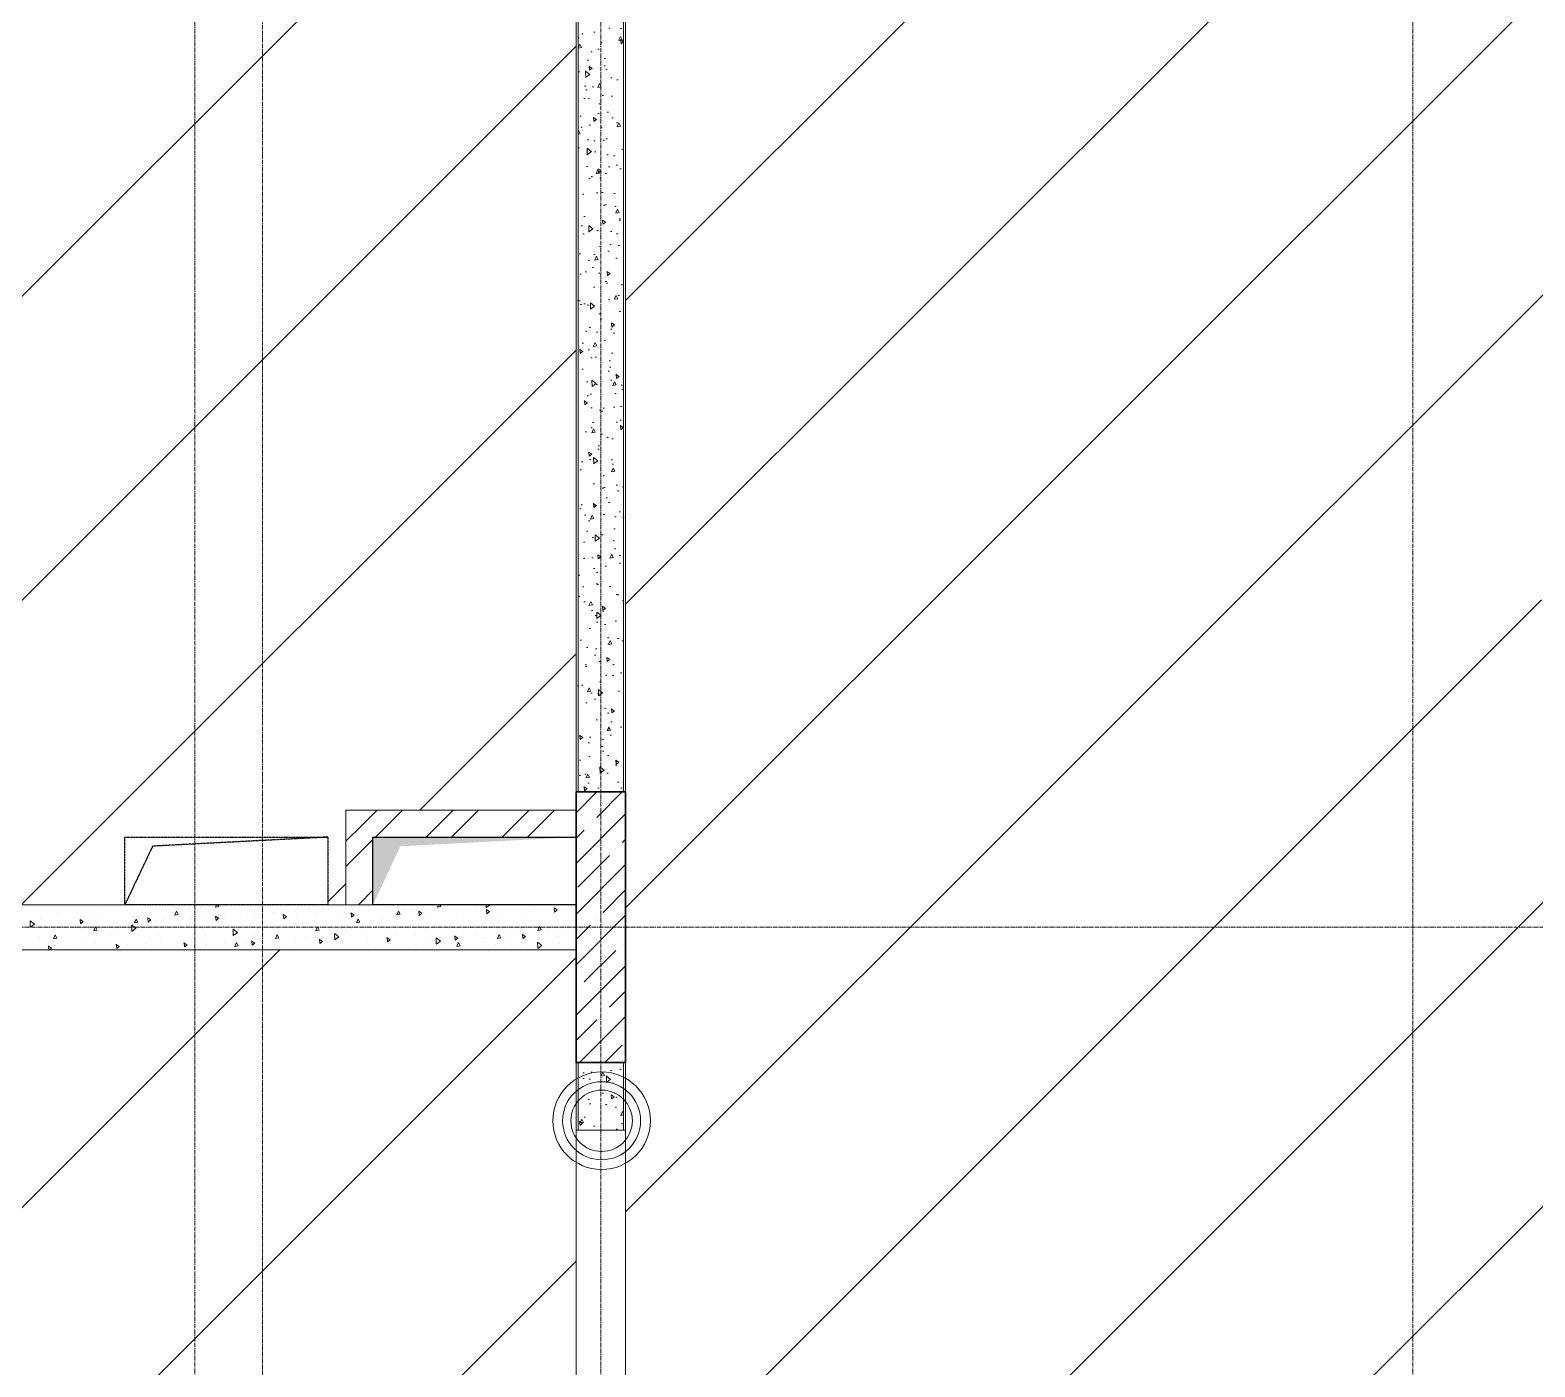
# Model space of a CAD drawing. Header units: millimetres. Extents: x 538266 to 1167394, y 114608 to 637157.
# Drawn here: x 834508 to 841178, y 175064 to 180992 of the extents above; entities that cross this region are included whole.
import ezdxf
from ezdxf.enums import TextEntityAlignment as Align

# ---------------------------------------------------------------- set-up
doc = ezdxf.new("R2010")
doc.units = ezdxf.units.MM
for name, pattern in [('CENTER2', [28.575, 19.05, -3.175, 3.175, -3.175]), ('HIDDEN', [9.525, 6.35, -3.175]), ('HIDDEN2', [4.7625, 3.175, -1.5875])]:
    doc.linetypes.add(name, pattern=pattern)
doc.layers.get('Defpoints').update_dxf_attribs({"color": 140})
doc.layers.add('АР_Делит', color=120, linetype='Continuous', lineweight=0, plot=False)
doc.layers.add('РД_Проем', color=230, linetype='Continuous', lineweight=0, plot=False)
for name, color, linetype, lineweight in [('АР_Колонны', 70, 'Continuous', 30), ('АР_Стены ЖБ', 7, 'Continuous', 35), ('АР_Стены кирпич', 32, 'Continuous', 20), ('АР_Стены ПЕНОблок', 52, 'Continuous', 20), ('АР_Тонкая', 254, 'Continuous', 5), ('АР_Штриховка', 8, 'Continuous', 0)]:
    doc.layers.add(name, color=color, linetype=linetype, lineweight=lineweight)
doc.layers.add('РД_Витраж_вн', color=7, linetype='Continuous', true_color=0x148aff)
doc.layers.add('РД_Оси_100', color=7, linetype='Continuous', lineweight=0, true_color=0x525252)
doc.layers.add('РД_проем_инж перемыч_фахверк', color=7, linetype='Continuous', lineweight=18, true_color=0xff1f1f)
doc.layers.add('ФВ-5', color=7, linetype='Continuous')
doc.styles.add('style1', font='ARIALN.TTF')

# ---------------------------------------------------------------- blocks, each defined once
blk = doc.blocks.new('2_этаж')
at = {"layer": 'АР_Штриховка', "linetype": 'Continuous', "lineweight": 0, "true_color": 0x000000}
h = blk.add_hatch(dxfattribs=at)
h.set_pattern_fill('AR-CONC', color=18, angle=45, style=0)
h.set_pattern_definition([(95, (602274.53, -3e-11), (140.09465, 117.55338), [19.05, -209.55]), (40, (602274.53, -3e-11), (-160.01845, 110.17673), [15.24, -167.64058]), (145.45144, (602286.2, 9.8), (-19.9238, 227.7301), [16.19001, -178.09024]), (91.1842, (602238.6, 35.92), (221.41024, 161.95341), [28.575, -314.325]), (141.63556, (602257.06, 49.42), (-7.0866, 342.82676), [24.28502, -267.1356]), (36.18415, (602238.6, 35.92), (-7.0866, 342.82676), [22.85997, -251.45973]), (66, (602265.55, 44.9), (179.51998, 34.89515), [19.05, -209.55]), (11, (602265.55, 44.9), (-86.53993, 173.9412), [15.24, -167.64]), (116.45145, (602280.51, 47.81), (92.98005, 208.83634), [16.19001, -178.08994]), (82.5, (602274.53, -3e-11), (-57.60547, 61.973414), [0, -165.608, 0, -170.18, 0, -168.275]), (52.5, (602274.53, -3e-11), (-23.589727, 118.087), [0, -97.028, 0, -161.798, 0, -64.135]), (12.5, (602234.48, -40.05), (99.927863, 91.826196), [0, -63.5, 0, -198.12, 0, -262.89]), (2.5, (602216.52, -58.01), (86.763904, 122.72239), [0, -82.55, 0, -131.572, 0, -186.69])])
h.paths.add_polyline_path([(680573.6, 177613.2), (680773.6, 177613.2), (680773.6, 181113.2), (680573.6, 181113.2)], flags=0)
h = blk.add_hatch(dxfattribs=at)
h.set_pattern_fill('ANSI32', color=18, scale=25, style=0)
h.set_pattern_definition([(45, (602274.53, -6e-11), (-168.3798, 168.3798), []), (45, (602386.78, -6e-11), (-168.3798, 168.3798), [])])
h.paths.add_polyline_path([(679543.6, 177113.2), (679663.6, 177113.2), (679663.6, 177413.2), (679543.6, 177533.2)], flags=0)
h = blk.add_hatch(dxfattribs=at)
h.set_pattern_fill('ANSI32', color=18, scale=25, style=0)
h.set_pattern_definition([(45, (602274.53, 0), (-168.3798, 168.3798), []), (45, (602386.78, 0), (-168.3798, 168.3798), [])])
h.paths.add_polyline_path([(679543.6, 177533.2), (679663.6, 177413.2), (680563.6, 177413.2), (680563.6, 177533.2)], flags=0)
h = blk.add_hatch(dxfattribs=at)
h.set_pattern_fill('AR-CONC', color=18, angle=45, style=0)
h.set_pattern_definition([(95, (602274.53, 0), (140.09465, 117.55338), [19.05, -209.55]), (40, (602274.53, 0), (-160.01845, 110.17673), [15.24, -167.64058]), (145.45144, (602286.2, 9.8), (-19.9238, 227.7301), [16.19, -178.09024]), (91.1842, (602238.6, 35.92), (221.41024, 161.9534), [28.575, -314.325]), (141.63556, (602257.06, 49.42), (-7.0866, 342.82676), [24.28502, -267.1356]), (36.18415, (602238.6, 35.92), (-7.0866, 342.82676), [22.85997, -251.45973]), (66, (602265.55, 44.9), (179.51998, 34.89515), [19.05, -209.55]), (11, (602265.55, 44.9), (-86.53993, 173.9412), [15.24, -167.64]), (116.45145, (602280.51, 47.81), (92.98005, 208.83634), [16.19, -178.08994]), (82.5, (602274.53, 0), (-57.60547, 61.973414), [0, -165.608, 0, -170.18, 0, -168.275]), (52.5, (602274.53, 0), (-23.589727, 118.087), [0, -97.028, 0, -161.798, 0, -64.135]), (12.5, (602234.48, -40.05), (99.927863, 91.826196), [0, -63.5, 0, -198.12, 0, -262.89]), (2.5, (602216.52, -58.01), (86.763904, 122.72239), [0, -82.55, 0, -131.572, 0, -186.69])])
h.paths.add_polyline_path([(680573.6, 172713.2), (680773.6, 172713.2), (680773.6, 173213.2), (680573.6, 173213.2)], flags=0)
h.paths.add_polyline_path([(680573.6, 176113.2), (680773.6, 176113.2), (680773.6, 176413.2), (680573.6, 176413.2)], flags=0)
at = {"color": 18, "linetype": 'HIDDEN', "ltscale": 0.07, "true_color": 0x000000}
for p, q in [((678563.6, 177413.2), (679463.6, 177413.2)), ((678563.6, 177113.2), (678563.6, 177413.2)), ((678563.6, 177413.2), (679463.6, 177413.2)), ((678563.6, 177113.2), (678563.6, 177413.2)), ((678686.5, 177372.9), (678563.6, 177113.2)), ((678686.5, 177372.9), (678563.6, 177113.2)), ((679463.6, 177413.2), (678686.5, 177372.9)), ((679463.6, 177413.2), (678686.5, 177372.9)), ((679463.6, 177413.2), (679463.6, 177113.2)), ((679463.6, 177413.2), (679463.6, 177113.2)), ((679463.6, 177113.2), (678563.6, 177113.2)), ((679463.6, 177113.2), (678563.6, 177113.2))]:
    blk.add_line(p, q, dxfattribs=at)
at = {"color": 18, "linetype": 'Continuous', "true_color": 0x000000}
for p, q in [((679663.6, 177113.2), (679663.6, 177413.2)), ((679663.6, 177413.2), (680563.6, 177413.2)), ((679663.6, 177113.2), (679663.6, 177413.2)), ((679663.6, 177413.2), (680563.6, 177413.2)), ((680563.6, 177413.2), (680563.6, 177113.2)), ((680563.6, 177413.2), (680563.6, 177113.2)), ((680563.6, 177113.2), (679663.6, 177113.2)), ((680563.6, 177113.2), (679663.6, 177113.2))]:
    blk.add_line(p, q, dxfattribs=at)
blk.add_solid([(679663.6, 177113.2), (679663.6, 177413.2), (679784.8, 177372.3), (680563.6, 177413.2)], dxfattribs=at)
blk.add_solid([(679663.6, 177113.2), (679663.6, 177413.2), (679784.8, 177372.3), (680563.6, 177413.2)], dxfattribs=at)
at = {"layer": 'АР_Делит', "color": 18, "true_color": 0x000000}
for radius in [216.3, 173, 136.2]:
    blk.add_circle((680677, 176155.2), radius, dxfattribs=at)
at = {"layer": 'АР_Колонны', "color": 18, "linetype": 'HIDDEN2', "lineweight": 25, "true_color": 0x000000}
for p, q in [((680563.6, 177613.2), (680783.6, 177613.2)), ((680563.6, 176413.2), (680563.6, 177613.2)), ((680783.6, 177613.2), (680783.6, 176413.2)), ((680783.6, 176413.2), (680563.6, 176413.2))]:
    blk.add_line(p, q, dxfattribs=at)
at = {"layer": 'АР_Колонны', "color": 18, "linetype": 'Continuous', "lineweight": 15, "true_color": 0x000000}
for p, q in [((680783.6, 177613.2), (680563.6, 177613.2)), ((680563.6, 177613.2), (680563.6, 176413.2)), ((680783.6, 177613.2), (680563.6, 177613.2)), ((680563.6, 177613.2), (680563.6, 176413.2)), ((680783.6, 176413.2), (680783.6, 177613.2)), ((680783.6, 176413.2), (680783.6, 177613.2)), ((680563.6, 176413.2), (680783.6, 176413.2)), ((680563.6, 176413.2), (680783.6, 176413.2))]:
    blk.add_line(p, q, dxfattribs=at)
at = {"layer": 'АР_Стены ЖБ', "color": 18, "linetype": 'Continuous', "lineweight": 30, "true_color": 0x000000}
for p, q in [((680783.6, 177613.2), (680563.6, 177613.2)), ((680563.6, 177613.2), (680563.6, 176413.2)), ((680783.6, 176413.2), (680783.6, 177613.2)), ((680563.6, 176413.2), (680783.6, 176413.2))]:
    blk.add_line(p, q, dxfattribs=at)
at = {"layer": 'АР_Стены кирпич', "color": 18, "linetype": 'Continuous', "lineweight": 20, "true_color": 0x000000}
for p, q in [((679543.6, 177533.2), (679543.6, 177113.2)), ((680563.6, 177533.2), (679543.6, 177533.2)), ((680563.6, 177413.2), (680563.6, 177533.2)), ((679663.6, 177113.2), (679663.6, 177413.2)), ((679663.6, 177413.2), (680563.6, 177413.2)), ((679543.6, 177113.2), (679663.6, 177113.2))]:
    blk.add_line(p, q, dxfattribs=at)
at = {"layer": 'АР_Стены ПЕНОблок', "color": 18, "linetype": 'Continuous', "lineweight": 20, "true_color": 0x000000}
for p, q in [((680573.6, 181113.2), (680573.6, 177613.2)), ((680773.6, 177613.2), (680773.6, 181113.2)), ((680573.6, 177613.2), (680773.6, 177613.2)), ((680563.6, 177113.2), (672973.6, 177113.2)), ((680563.6, 176913.2), (680563.6, 177113.2)), ((672973.6, 176913.2), (680563.6, 176913.2)), ((680773.6, 176413.2), (680573.6, 176413.2)), ((680573.6, 176413.2), (680573.6, 176113.2)), ((680773.6, 176113.2), (680773.6, 176413.2)), ((680573.6, 176113.2), (680773.6, 176113.2))]:
    blk.add_line(p, q, dxfattribs=at)
at = {"layer": 'АР_Тонкая', "color": 18, "linetype": 'Continuous', "lineweight": 0, "true_color": 0x000000}
for p, q in [((680563.6, 181113.2), (680563.6, 177613.2)), ((680573.6, 177613.2), (680573.6, 181113.2)), ((680773.6, 181113.2), (680773.6, 177613.2)), ((680783.6, 177613.2), (680783.6, 181113.2)), ((680563.6, 177613.2), (680573.6, 177613.2)), ((680773.6, 177613.2), (680783.6, 177613.2)), ((680573.6, 176413.2), (680563.6, 176413.2)), ((680563.6, 176413.2), (680563.6, 176113.2)), ((680573.6, 176113.2), (680573.6, 176413.2)), ((680783.6, 176413.2), (680773.6, 176413.2)), ((680773.6, 176413.2), (680773.6, 176113.2)), ((680783.6, 176113.2), (680783.6, 176413.2)), ((680563.6, 176113.2), (680573.6, 176113.2)), ((680773.6, 176113.2), (680783.6, 176113.2))]:
    blk.add_line(p, q, dxfattribs=at)
at = {"layer": 'АР_Штриховка', "color": 18, "linetype": 'Continuous', "lineweight": 5, "true_color": 0x000000}
for p, q in [((680563.6, 177520.9), (680655.9, 177613.2)), ((680655.3, 177500.4), (680768.2, 177613.2)), ((680563.6, 177296.4), (680783.6, 177516.4)), ((680563.6, 177408.6), (680599.2, 177444.2)), ((680627.3, 177472.3), (680627.3, 177472.3)), ((680767.6, 177388.1), (680783.6, 177404.1)), ((680571.1, 177191.7), (680711.5, 177332)), ((680739.5, 177360.1), (680739.5, 177360.1)), ((680563.6, 177071.9), (680783.6, 177291.9)), ((680683.4, 177079.4), (680783.6, 177179.6)), ((680563.6, 176847.4), (680783.6, 177067.4)), ((680655.3, 177051.4), (680655.3, 177051.4)), ((680563.6, 176959.6), (680627.3, 177023.3)), ((680599.2, 176770.7), (680739.5, 176911)), ((680767.6, 176939.1), (680767.6, 176939.1)), ((680563.6, 176622.8), (680783.6, 176842.8)), ((680571.1, 176742.7), (680571.1, 176742.7)), ((680711.5, 176658.5), (680783.6, 176730.6)), ((680563.6, 176510.6), (680655.3, 176602.3)), ((680578.5, 176413.2), (680783.6, 176618.3)), ((680683.4, 176630.4), (680683.4, 176630.4)), ((680690.7, 176413.2), (680767.6, 176490.1))]:
    blk.add_line(p, q, dxfattribs=at)
at = {"layer": 'АР_Штриховка', "color": 18, "linetype": 'Continuous', "lineweight": 0, "true_color": 0x000000}
for p, q in [((678445.5, 177102.8), (678445.5, 177102.8)), ((678596.4, 177100.4), (678596.4, 177100.4)), ((678897.5, 177099.6), (678897.5, 177099.6)), ((678964.8, 177102.3), (678969.7, 177113.2)), ((678964.8, 177102.2), (678979.8, 177105.1)), ((678979.8, 177105.1), (678975.7, 177113.2)), ((679123, 177104.4), (679123, 177104.4)), ((679425.2, 177111), (679425.2, 177111)), ((679589.8, 177108.8), (679589.8, 177108.8)), ((679649.6, 177108.4), (679649.6, 177108.4)), ((679948.9, 177102.8), (679953.6, 177113.2)), ((679949, 177102.7), (679963.9, 177105.6)), ((679963.9, 177105.6), (679960.1, 177113.2)), ((680056.1, 177111.5), (680056.1, 177111.5)), ((680126.1, 177106.5), (680126.1, 177106.5)), ((680165.6, 177100.2), (680165.4, 177113.2)), ((680165.5, 177100.3), (680183.2, 177113.2)), ((680176.3, 177112.3), (680176.3, 177112.3)), ((680208.5, 177110.1), (680208.5, 177110.1)), ((680383.8, 177101.8), (680383.8, 177101.8)), ((680479.7, 177090.2), (680466.4, 177099.4)), ((680468.2, 177080.7), (680466.6, 177099.7)), ((678144.6, 177014), (678144, 177042.5)), ((678163, 177027.4), (678144, 177042.5)), ((678166.1, 177039.4), (678166.1, 177039.4)), ((678188.8, 177045.9), (678188.8, 177045.9)), ((678264.8, 177079.3), (678264.8, 177079.3)), ((678378.9, 177038.6), (678365.6, 177047.7)), ((678367.5, 177029), (678365.8, 177048)), ((678367.5, 177029), (678379.1, 177038.8)), ((678409.9, 177059.5), (678409.9, 177059.5)), ((678459.5, 177060.2), (678459.5, 177060.2)), ((678524.3, 177036.5), (678524.3, 177036.5)), ((678600.9, 177067.6), (678600.9, 177067.6)), ((678605.7, 177032.5), (678613.5, 177049.9)), ((678605.8, 177032.4), (678620.8, 177035.3)), ((678606.8, 177040.1), (678606.8, 177040.1)), ((678620.8, 177035.3), (678613.5, 177049.8)), ((678653.7, 177079.5), (678653.7, 177079.5)), ((678654, 177038.5), (678654, 177038.5)), ((678679, 177045.9), (678665.7, 177055.1)), ((678667.6, 177036.4), (678665.9, 177055.4)), ((678667.6, 177036.4), (678679.2, 177046.2)), ((678736.3, 177038.4), (678736.3, 177038.4)), ((678738.3, 177045.9), (678738.3, 177045.9)), ((678757.7, 177032.6), (678757.7, 177032.6)), ((678785.3, 177067.4), (678793, 177084.8)), ((678785.3, 177067.3), (678800.3, 177070.2)), ((678791.4, 177083.2), (678791.4, 177083.2)), ((678800.3, 177070.2), (678793.1, 177084.7)), ((678819.7, 177046.4), (678819.7, 177046.4)), ((678858.4, 177048.7), (678858.4, 177048.7)), ((678924.8, 177054), (678924.8, 177054)), ((678979.2, 177053.3), (678965.8, 177062.5)), ((678967.7, 177043.8), (678966, 177062.8)), ((678967.7, 177043.8), (678979.4, 177053.6)), ((678980.1, 177058.5), (678980.1, 177058.5)), ((678986.2, 177064.1), (678986.2, 177064.1)), ((679007.2, 177057.6), (679007.2, 177057.6)), ((679013.1, 177089.3), (679013.1, 177089.3)), ((679102.2, 177068.7), (679102.2, 177068.7)), ((679138.7, 177063.3), (679138.7, 177063.3)), ((679169.8, 177054.3), (679169.8, 177054.3)), ((679180.6, 177042.4), (679180.6, 177042.4)), ((679223.9, 177078.5), (679223.9, 177078.5)), ((679231.8, 177068.1), (679231.8, 177068.1)), ((679279.3, 177060.7), (679265.9, 177069.9)), ((679267.8, 177051.2), (679266.1, 177070.2)), ((679267.8, 177051.2), (679279.5, 177061)), ((679318, 177087.2), (679318, 177087.2)), ((679325.2, 177071.5), (679325.2, 177071.5)), ((679346, 177088.8), (679346, 177088.8)), ((679407.7, 177075.1), (679407.7, 177075.1)), ((679467.7, 177098.6), (679467.7, 177098.6)), ((679512.8, 177068.1), (679512.8, 177068.1)), ((679539.1, 177080.8), (679539.1, 177080.8)), ((679579.4, 177068.1), (679566.1, 177077.2)), ((679567.9, 177058.6), (679566.2, 177077.5)), ((679567.9, 177058.5), (679579.6, 177068.3)), ((679582, 177076), (679582, 177076)), ((679589.9, 177033), (679597.6, 177050.4)), ((679589.9, 177032.9), (679604.9, 177035.8)), ((679604.9, 177035.8), (679597.7, 177050.3)), ((679644, 177089.8), (679644, 177089.8)), ((679652.4, 177041.6), (679652.4, 177041.6)), ((679707.2, 177046.4), (679707.2, 177046.4)), ((679725.6, 177089), (679725.6, 177089)), ((679737.5, 177040.8), (679737.5, 177040.8)), ((679769.4, 177067.9), (679777.2, 177085.3)), ((679769.5, 177067.8), (679784.4, 177070.7)), ((679784.4, 177070.7), (679777.2, 177085.2)), ((679808.1, 177092.6), (679808.1, 177092.6)), ((679844.7, 177091.2), (679844.7, 177091.2)), ((679879.5, 177075.4), (679866.2, 177084.6)), ((679868, 177065.9), (679866.4, 177084.9)), ((679868, 177065.9), (679879.7, 177075.7)), ((679896.2, 177061.7), (679896.2, 177061.7)), ((679939.5, 177098.3), (679939.5, 177098.3)), ((679994.1, 177097.7), (679994.1, 177097.7)), ((680039.5, 177072.1), (680039.5, 177072.1)), ((680140, 177081.7), (680140, 177081.7)), ((680149.6, 177062.5), (680149.6, 177062.5)), ((680179.6, 177082.8), (680166.3, 177092)), ((680168.1, 177073.3), (680166.5, 177092.3)), ((680168.1, 177073.3), (680179.8, 177083.1)), ((680222.6, 177040.6), (680222.6, 177040.6)), ((680233.9, 177050.3), (680233.9, 177050.3)), ((680344.7, 177050.9), (680344.7, 177050.9)), ((680368.3, 177041.4), (680368.3, 177041.4)), ((680371.3, 177095.1), (680371.3, 177095.1)), ((680428.9, 177033.1), (680428.9, 177033.1)), ((680466.4, 177060.7), (680466.4, 177060.7)), ((680468.2, 177080.7), (680479.9, 177090.5)), ((680561.8, 177084.2), (680561.8, 177084.2)), ((678144.5, 177014), (678162.9, 177027.5)), ((678184.9, 176972.5), (678184.9, 176972.5)), ((678206.4, 177022.6), (678206.4, 177022.6)), ((678246.7, 176962.7), (678254.5, 176980.1)), ((678246.8, 176962.6), (678261.7, 176965.5)), ((678248.8, 176998.3), (678248.8, 176998.3)), ((678261.7, 176965.5), (678254.5, 176980)), ((678322.4, 177017.3), (678322.4, 177017.3)), ((678337.8, 177028.4), (678337.8, 177028.4)), ((678345.5, 177010.9), (678345.5, 177010.9)), ((678370.8, 177008.6), (678370.8, 177008.6)), ((678407.5, 177024.7), (678407.5, 177024.7)), ((678426.2, 176997.6), (678434, 177015)), ((678426.3, 176997.5), (678441.2, 177000.4)), ((678441.2, 177000.4), (678434, 177014.9)), ((678492.5, 177018.4), (678492.5, 177018.4)), ((678501, 176975.7), (678501, 176975.7)), ((678517.1, 176998.2), (678517.1, 176998.2)), ((678594.5, 176995), (678593.9, 177023.6)), ((678612.9, 177008.5), (678593.9, 177023.6)), ((678594.4, 176995.1), (678612.8, 177008.6)), ((678614.6, 177028.7), (678614.6, 177028.7)), ((678711.6, 176976.5), (678711.6, 176976.5)), ((678849, 177021.3), (678849, 177021.3)), ((678913.2, 176997.4), (678913.2, 176997.4)), ((678921.1, 176981.5), (678921.1, 176981.5)), ((679044.4, 176976.1), (679043.8, 177004.7)), ((679062.8, 176989.6), (679043.8, 177004.6)), ((679043.8, 177002.2), (679043.8, 177002.2)), ((679044.3, 176976.2), (679062.8, 176989.7)), ((679131.9, 176976.3), (679131.9, 176976.3)), ((679164.8, 177001.5), (679164.8, 177001.5)), ((679230.8, 176963.2), (679238.6, 176980.6)), ((679230.9, 176963.1), (679245.9, 176966)), ((679238.2, 176980.4), (679238.2, 176980.4)), ((679245.9, 176966), (679238.6, 176980.5)), ((679325.3, 177019.1), (679325.3, 177019.1)), ((679369.6, 176970.7), (679369.6, 176970.7)), ((679375.6, 177025.2), (679375.6, 177025.2)), ((679408.6, 177021.6), (679408.6, 177021.6)), ((679410.4, 176998.1), (679418.1, 177015.5)), ((679410.4, 176998), (679425.4, 177000.9)), ((679425.4, 177000.9), (679418.2, 177015.4)), ((679482, 176984.2), (679482, 176984.2)), ((679491.3, 176980.5), (679491.3, 176980.5)), ((679494.3, 176957.2), (679493.7, 176985.8)), ((679512.7, 176970.6), (679493.7, 176985.7)), ((679494.2, 176957.3), (679512.7, 176970.7)), ((679544, 176998), (679544, 176998)), ((679570.4, 177006.1), (679570.4, 177006.1)), ((679613.4, 176990.8), (679613.4, 176990.8)), ((679638.9, 176966.3), (679638.9, 176966.3)), ((679721.3, 176969.9), (679721.3, 176969.9)), ((679739.4, 176957.9), (679726.1, 176967.1)), ((679727.9, 176948.4), (679726.3, 176967.4)), ((679735.1, 177000.5), (679735.1, 177000.5)), ((679764.9, 176984.4), (679764.9, 176984.4)), ((679852.8, 176975.6), (679852.8, 176975.6)), ((679857.2, 177010.8), (679857.2, 177010.8)), ((679894.2, 177005.9), (679894.2, 177005.9)), ((679902.3, 177029.2), (679902.3, 177029.2)), ((679944.2, 176938.3), (679943.6, 176966.9)), ((679962.6, 176951.7), (679943.6, 176966.8)), ((679956.2, 177019.7), (679956.2, 177019.7)), ((679959.9, 176967.2), (679959.9, 176967.2)), ((679978.9, 177020.6), (679978.9, 177020.6)), ((680039.5, 176965.3), (680026.2, 176974.4)), ((680028, 176955.8), (680026.4, 176974.7)), ((680028, 176955.7), (680039.7, 176965.5)), ((680039.3, 176983.7), (680039.3, 176983.7)), ((680049.7, 176970.7), (680049.7, 176970.7)), ((680097.1, 177010.1), (680097.1, 177010.1)), ((680100.9, 177030.9), (680100.9, 177030.9)), ((680121.8, 176987.3), (680121.8, 176987.3)), ((680215, 176963.8), (680222.7, 176981.2)), ((680215, 176963.6), (680230, 176966.6)), ((680230, 176966.6), (680222.8, 176981)), ((680253.2, 176993.1), (680253.2, 176993.1)), ((680291.5, 176988.4), (680291.5, 176988.4)), ((680306.3, 177027.6), (680306.3, 177027.6)), ((680339.6, 176972.6), (680326.3, 176981.8)), ((680328.1, 176963.1), (680326.5, 176982.1)), ((680328.2, 176963.1), (680339.8, 176972.9)), ((680394.5, 176998.7), (680402.3, 177016.1)), ((680394.6, 176998.5), (680409.5, 177001.4)), ((680409.5, 177001.4), (680402.3, 177015.9)), ((680407.4, 176983.7), (680407.4, 176983.7)), ((680439.7, 177001.2), (680439.7, 177001.2)), ((680461.8, 176992.4), (680461.8, 176992.4)), ((680486.5, 176971.2), (680486.5, 176971.2)), ((680522.2, 177004.8), (680522.2, 177004.8)), ((678189.7, 176921.4), (678189.7, 176921.4)), ((678238.8, 176921), (678225.5, 176930.2)), ((678227.2, 176913.2), (678225.7, 176930.5)), ((678229.5, 176913.2), (678239, 176921.3)), ((678245.6, 176919.1), (678245.6, 176919.1)), ((678307.6, 176932.9), (678307.6, 176932.9)), ((678380, 176955.3), (678380, 176955.3)), ((678433.5, 176941.4), (678433.5, 176941.4)), ((678437.6, 176913.8), (678437.6, 176913.8)), ((678520, 176917.4), (678520, 176917.4)), ((678539, 176928.4), (678525.6, 176937.6)), ((678527.5, 176918.9), (678525.8, 176937.8)), ((678527.5, 176918.9), (678539.1, 176928.7)), ((678574.8, 176936.2), (678574.8, 176936.2)), ((678651.5, 176923.1), (678651.5, 176923.1)), ((678657.7, 176940.8), (678657.7, 176940.8)), ((678677.3, 176961.4), (678677.3, 176961.4)), ((678719.7, 176954.6), (678719.7, 176954.6)), ((678759.9, 176920.3), (678759.9, 176920.3)), ((678769.2, 176914.5), (678769.2, 176914.5)), ((678839.1, 176935.8), (678825.7, 176944.9)), ((678827.6, 176926.2), (678825.9, 176945.2)), ((678827.6, 176926.2), (678839.3, 176936)), ((678838, 176931.3), (678838, 176931.3)), ((678882, 176930.6), (678882, 176930.6)), ((678906.6, 176959.3), (678906.6, 176959.3)), ((678920.5, 176934.9), (678920.5, 176934.9)), ((679003.7, 176940.4), (679003.7, 176940.4)), ((679051.3, 176928.3), (679059.1, 176945.7)), ((679051.4, 176928.2), (679066.3, 176931.1)), ((679051.9, 176940.6), (679051.9, 176940.6)), ((679066.3, 176931.1), (679059.1, 176945.6)), ((679069.9, 176962.5), (679069.9, 176962.5)), ((679101.4, 176940.2), (679101.4, 176940.2)), ((679139.2, 176943.1), (679125.8, 176952.3)), ((679125.8, 176950.7), (679125.8, 176950.7)), ((679127.7, 176933.6), (679126, 176952.6)), ((679127.7, 176933.6), (679139.4, 176943.4)), ((679225.4, 176927.3), (679225.4, 176927.3)), ((679238.4, 176948.8), (679238.4, 176948.8)), ((679247.5, 176960.4), (679247.5, 176960.4)), ((679295.8, 176918.5), (679295.8, 176918.5)), ((679320.9, 176952.4), (679320.9, 176952.4)), ((679439.3, 176950.5), (679426, 176959.7)), ((679427.8, 176941), (679426.1, 176960)), ((679427.8, 176941), (679439.5, 176950.8)), ((679433.2, 176963.2), (679433.2, 176963.2)), ((679452.4, 176958.1), (679452.4, 176958.1)), ((679628, 176944.2), (679628, 176944.2)), ((679637.5, 176949), (679637.5, 176949)), ((679676, 176923.6), (679676, 176923.6)), ((679727.9, 176948.4), (679739.6, 176958.2)), ((679794.3, 176914.1), (679794.3, 176914.1)), ((679822.5, 176922.4), (679822.5, 176922.4)), ((679856.3, 176927.8), (679856.3, 176927.8)), ((679919.8, 176943.6), (679919.8, 176943.6)), ((679944.1, 176938.3), (679962.6, 176951.8)), ((680035.5, 176928.9), (680043.2, 176946.3)), ((680035.5, 176928.7), (680050.5, 176931.7)), ((680050.5, 176931.7), (680043.3, 176946.2)), ((680154.7, 176948.1), (680154.7, 176948.1)), ((680163.6, 176963.6), (680163.6, 176963.6)), ((680206.4, 176935.8), (680206.4, 176935.8)), ((680246.2, 176922.5), (680246.2, 176922.5)), ((680268.4, 176949.5), (680268.4, 176949.5)), ((680349.1, 176926.4), (680349.1, 176926.4)), ((680368.3, 176932.8), (680368.3, 176932.8)), ((680394.1, 176919.4), (680393.5, 176947.9)), ((680412.5, 176932.8), (680393.5, 176947.9)), ((680394, 176919.4), (680412.5, 176932.9)), ((680490, 176942.6), (680490, 176942.6))]:
    blk.add_line(p, q, dxfattribs=at)
at = {"layer": 'РД_Витраж_вн', "color": 18, "linetype": 'Continuous', "lineweight": 15, "true_color": 0x000000}
for p, q in [((680563.6, 176113.2), (680563.6, 173213.2)), ((680783.6, 176113.2), (680783.6, 173213.2))]:
    blk.add_line(p, q, dxfattribs=at)
at = {"layer": 'РД_Проем', "color": 18, "linetype": 'Continuous', "lineweight": 15, "true_color": 0x000000}
for p, q in [((680563.6, 176113.2), (680563.6, 173213.2)), ((680783.6, 176113.2), (680783.6, 173213.2))]:
    blk.add_line(p, q, dxfattribs=at)
at = {"layer": 'РД_проем_инж перемыч_фахверк', "color": 18, "linetype": 'Continuous', "lineweight": 15, "true_color": 0x000000}
for p, q in [((680563.6, 176113.2), (680563.6, 173213.2)), ((680783.6, 176113.2), (680783.6, 173213.2))]:
    blk.add_line(p, q, dxfattribs=at)
at = {"layer": 'Defpoints', "color": 18, "true_color": 0x000000, "style": 'style1'}
for p in [(677970.6, 219836.4), (678101.2, 211681.4)]:
    blk.add_attdef('АР-ПОМЕЩЕНИЕ:НАИМЕНОВАНИЕ', text='', height=100, dxfattribs=at).set_placement(p, align=Align.MIDDLE)
blk = doc.blocks.new('СОШ_2200_АР_ОСИ_М100_28.05.24')
at = {"layer": 'РД_Оси_100', "color": 251, "linetype": 'CENTER2', "true_color": 0x636466}
blk.add_line((29555, 54600), (-5954.958, 54600), dxfattribs=at)
for points in [[(5849.555, 139938.679), (6000, 139538.679), (6000, -6194.559)], [(6300, -6195.83), (6300, 139538.679), (6450, 139938.679)], [(7800, -6155), (7800, 139938.679)], [(11400, 139938.679), (11400, -6155)]]:
    blk.add_lwpolyline(points, dxfattribs=at)

msp = doc.modelspace()

# ---------------------------------------------------------------- hatches: boundary and pattern name
at = {"layer": 'ФВ-5'}
h = msp.add_hatch(dxfattribs=at)
h.set_pattern_fill('ANSI31', color=3, scale=300)
h.paths.add_polyline_path([(841427.8, 183313.2), (841427.8, 183503.2), (841437.8, 183723.2), (842637.8, 183723.2), (842637.8, 183723.2), (845387.7, 183723.2, -0.582884), (845764.2, 183723.2), (849217.8, 183723.2), (849217.8, 183893.6, -0.245742), (849124.9, 184071.3, -0.27475), (849237.8, 184261.4), (849237.8, 187413.2), (849217.8, 187413.2), (849217.8, 188313.2), (849225.2, 189372.6, -0.256612), (849124.9, 189555.2, -0.27475), (849237.8, 189745.2), (849237.8, 189788.2), (845957.8, 189788.2), (845957.8, 190688.2), (845957.8, 190938.2), (843957.8, 190938.2), (843957.8, 190688.2), (843182.8, 190688.2), (843182.8, 187833.2), (843457.8, 187356.9), (843436.2, 187344.4), (843435.9, 187344.9, -0.120105), (843182.8, 187283.2), (843182.8, 187113.2), (843457.8, 186636.9), (843436.2, 186624.4), (843435.9, 186624.9, -0.120105), (843182.8, 186563.2), (843182.8, 186538.2), (843182.8, 186188.2), (842262.8, 186188.2), (838817.8, 186188.2), (838817.8, 185768.2), (837147.8, 185768.2), (837147.8, 185313.2), (837147.8, 183863.2, -1), (837747.8, 183863.2, -1), (837147.8, 183863.2), (837147.8, 182559.6, -0.270169), (837257.6, 182371.3, -0.270169), (837147.8, 182183.1), (837147.8, 182013.2), (837147.8, 181113.2), (837147.8, 177613.2), (837147.8, 176413.2), (837147.8, 176343.4, -0.270169), (837257.6, 176155.2, -0.270169), (837147.8, 175966.9), (837147.8, 174372.6, -0.877544), (837737.7, 174295.3, -0.877544), (837147.8, 174218), (837147.8, 173359.6, -0.270169), (837257.6, 173171.3, -0.270169), (837147.8, 172983.1), (837147.8, 172713.2), (837147.8, 171813.2), (837147.8, 168313.2), (837147.8, 167113.2), (837147.8, 167043.4, -0.270169), (837257.6, 166855.2, -0.270169), (837147.8, 166666.9), (837155.3, 164966.3, -1), (837755.3, 164966.3, -1), (837155.3, 164966.3), (837148.9, 164059, -0.268686), (837257.6, 163871.3, -0.270169), (837147.8, 163683.1), (837147.8, 163413.2), (837147.8, 162513.2), (837147.8, 161933.2), (837667.8, 161933.2), (837667.8, 161519.9), (838087.5, 161519.9), (838087.5, 161408.3, -0.387495), (838359.5, 161303.2), (840056.2, 161303.2, -0.387495), (840328.2, 161408.3), (840328.2, 161519.9), (840747.8, 161519.9), (840747.8, 161303.2), (840907.8, 161303.2), (840907.8, 161933.2), (840907.8, 163803.2), (841427.8, 163803.2), (841427.8, 164713.2), (841427.8, 165913.2), (841427.8, 165983.1, -0.270169), (841318.1, 166171.3, -0.270169), (841427.8, 166359.6), (841427.8, 168966.9, -0.270169), (841318.1, 169155.2, -0.270169), (841427.8, 169343.4), (841427.8, 169713.2), (841427.8, 170613.2), (841427.8, 172613.2), (841427.8, 172638.2, -0.120105), (841174.8, 172699.9), (841174.5, 172699.4), (841152.8, 172711.9), (841427.8, 173188.2), (841427.8, 173438.2, -0.120105), (841174.8, 173499.9), (841174.5, 173499.4), (841152.8, 173511.9), (841427.8, 173988.2), (841427.8, 174163.2), (841427.8, 175063.2), (841427.8, 176373.2), (841427.8, 176563.2), (841427.8, 177863.2), (841427.8, 178438), (841207.8, 178438), (841207.8, 178728), (841427.8, 178728), (841427.8, 178863.2), (841427.8, 179963.2), (841427.8, 179964.2), (841427.8, 180863.2), (841427.8, 180863.2)])
h = msp.add_hatch(dxfattribs=at)
h.set_pattern_fill('ANSI31', color=3, scale=300)
h.paths.add_polyline_path([(836927.8, 185313.2), (836927.8, 185314.2), (836927.8, 185768.2), (836707.8, 185768.2), (836707.8, 186188.2), (829357.8, 186188.2), (829357.8, 185313.2), (829356.5, 182013.2), (829357.8, 182013.2), (829357.8, 181113.2), (829357.4, 180053.9, -0.256444), (829457.6, 179871.3, -0.284268), (829337.8, 179677.8), (829337.8, 179248.7, -0.284268), (829457.6, 179055.2, -0.284268), (829337.8, 178861.6), (829337.8, 177964.9, -0.284268), (829457.6, 177771.3, -0.255743), (829357.8, 177589.1), (829357.8, 177113.2), (832809.7, 177113.2, -0.594367), (833189.8, 177113.2), (834927.8, 177113.2), (834927.8, 177413.2), (835827.8, 177413.2), (835827.8, 177113.2), (835907.8, 177113.2), (835907.8, 177533.2), (836927.8, 177533.2), (836927.8, 177613.2), (836927.8, 181113.2), (836927.8, 182013.2), (836927.8, 182187.1, -0.260437), (836824.9, 182371.3, -0.260437), (836927.8, 182555.6)])
h.paths.add_polyline_path([(832635.7, 182246.9), (832085.7, 182246.9, -1), (832085.7, 182846.9), (832635.7, 182846.9, -1)], flags=16)
h.paths.add_polyline_path([(831759.1, 177835.7), (832772.3, 177835.7), (832772.3, 178295.2), (831759.1, 178295.2)], flags=24)
h.paths.add_polyline_path([(831489.4, 178262.2), (833042, 178262.2), (833042, 178459.8), (831489.4, 178459.8)], flags=24)
h.paths.add_polyline_path([(831574.9, 181966.7), (833127.6, 181966.7), (833127.6, 182164.3), (831574.9, 182164.3)], flags=24)
h.paths.add_polyline_path([(831769.6, 182278.8), (832951.7, 182278.8), (832951.7, 182814.9), (831769.6, 182814.9)], flags=24)
h.paths.add_polyline_path([(836449.7, 185729.8), (836739.4, 185729.8), (836739.4, 185955.3), (836449.7, 185955.3)], flags=24)
h = msp.add_hatch(dxfattribs=at)
h.set_pattern_fill('ANSI31', color=3, scale=300)
h.paths.add_polyline_path([(849237.8, 163561), (849237.8, 164465.5, -0.27475), (849124.9, 164655.5, -0.245742), (849217.8, 164833.2), (849217.8, 165213.2), (845769.5, 165213.2, -0.618518), (845382.3, 165213.2), (843647.8, 165213.2), (843647.8, 164913.2), (842747.8, 164913.2), (842747.8, 165213.2), (842667.8, 165213.2), (842667.8, 164793.2), (841647.8, 164793.2), (841647.8, 164713.2), (841647.8, 161813.2), (841647.8, 161313.2), (841647.8, 160413.2), (841647.8, 158613.2), (841647.8, 158389.4, -0.260437), (841750.8, 158205.2, -0.260437), (841647.8, 158020.9), (841647.8, 157055.6, -0.260437), (841750.8, 156871.3, -0.260437), (841647.8, 156687.1), (841647.8, 156333.2), (842017.8, 156333.2), (842017.8, 156113.2), (849237.8, 156113.2), (849237.8, 156880.9, -0.27475), (849124.9, 157071, -0.27475), (849237.8, 157261), (849237.8, 160413.2), (849217.8, 160413.2), (849217.8, 161313.2), (849218.5, 162377, -0.246803), (849124.9, 162555.2, -0.27475), (849237.8, 162745.2), (849237.8, 163180.9, -0.27475), (849124.9, 163371, -0.27475)])
h.paths.add_polyline_path([(845558.6, 161396), (845008.6, 161396, -1), (845008.6, 161996), (845558.6, 161996, -1)], flags=16)
h.paths.add_polyline_path([(842291.6, 157558.9, -1), (841691.6, 157558.9, -1)], flags=16)
h.paths.add_polyline_path([(849124.9, 171855.5, -0.27475), (849237.8, 172045.6), (849237.8, 172480.9, -0.27475), (849124.9, 172671, -0.27475), (849237.8, 172861), (849237.8, 173765.5, -0.27475), (849124.9, 173955.5, -0.27475), (849237.8, 174145.6), (849237.8, 174163.2), (849217.8, 174163.2), (849217.8, 174513.2), (844057.8, 174513.2), (844057.8, 174513.2), (844057.8, 174213.2), (843157.8, 174213.2), (843157.8, 174513.2), (843077.8, 174513.2), (843077.8, 174093.2), (842057.8, 174093.2), (842057.8, 173373.2), (842057.8, 172433.2), (841647.8, 172433.2), (841647.8, 172363.2), (841647.8, 170613.2), (841647.8, 169713.2), (841647.8, 169339.4, -0.260437), (841750.8, 169155.2, -0.260437), (841647.8, 168970.9), (841670.8, 167335.5, -1), (842270.8, 167335.5, -1), (841670.8, 167335.5), (841650.7, 166353.8, -0.256246), (841750.8, 166171.3, -0.105217), (841732, 166083.2), (841867.8, 166083.2), (841867.8, 165413.2), (845385.9, 165413.2, -0.594367), (845765.9, 165413.2), (849217.8, 165413.2), (849217.8, 165913.2), (849218.1, 166193.1, -0.246072), (849124.9, 166371, -0.27475), (849237.8, 166561), (849237.8, 169713.2), (849213.5, 169713.2), (849217.8, 169717.5), (849217.8, 170613.2), (849218.9, 171677.1, -0.247282)])
h.paths.add_polyline_path([(845615.6, 168700.6), (845065.6, 168700.6, -1), (845065.6, 169300.6), (845615.6, 169300.6, -1)], flags=16)
h.paths.add_polyline_path([(836927.8, 171813.2), (836927.8, 172713.2), (836927.8, 172987.1, -0.260437), (836824.9, 173171.3, -0.260437), (836927.8, 173355.6), (836927.8, 175970.9, -0.260437), (836824.9, 176155.2, -0.260437), (836927.8, 176339.4), (836927.8, 176413.2), (836927.8, 176913.2), (833193.3, 176913.2, -0.618518), (832806.2, 176913.2), (829360.5, 176913.2), (829357.8, 176910.6), (829357.8, 176413.2), (829357.7, 176237.4, -0.255873), (829457.6, 176055.2, -0.284268), (829337.8, 175861.6), (829337.8, 172713.2), (829357.8, 172713.2), (829357.8, 171813.2), (829357.2, 170753.9, -0.256632), (829457.6, 170571.3, -0.284268), (829337.8, 170377.8), (829337.8, 169948.7, -0.284268), (829457.6, 169755.2, -0.284268), (829337.8, 169561.6), (829337.8, 168664.9, -0.284268), (829457.6, 168471.3, -0.255743), (829357.8, 168289.1), (829357.8, 167813.2), (832809.7, 167813.2, -0.594367), (833189.8, 167813.2), (834927.8, 167813.2), (834927.8, 168113.2), (835827.8, 168113.2), (835827.8, 167813.2), (835907.8, 167813.2), (835907.8, 168233.2), (836927.8, 168233.2), (836927.8, 168313.2)])
h.paths.add_polyline_path([(832552.1, 172650.6), (832002.1, 172650.6, -1), (832002.1, 173250.6), (832552.1, 173250.6, -1)], flags=16)
h.paths.add_polyline_path([(836927.8, 166670.9, -0.260437), (836824.9, 166855.2, -0.105217), (836843.6, 166943.2), (836707.8, 166943.2), (836707.8, 167613.2), (833193.3, 167613.2, -0.618518), (832806.2, 167613.2), (829357.8, 167613.2), (829357.8, 167113.2), (829357.7, 166937.5, -0.255913), (829457.6, 166755.2, -0.284268), (829337.8, 166561.6), (829337.8, 163413.2), (829357.8, 163413.2), (829357.8, 162513.2), (829357, 161454.1, -0.256955), (829457.6, 161271.3, -0.284268), (829337.8, 161077.8), (829337.8, 160648.7, -0.284268), (829457.6, 160455.2, -0.284268), (829337.8, 160261.6), (829337.8, 159364.9, -0.284268), (829457.6, 159171.3, -0.255743), (829357.8, 158989.1), (829357.8, 158513.2), (832809.7, 158513.3, -0.59466), (833189.8, 158513.3), (834927.8, 158513.4), (834927.8, 158513.4), (834927.8, 158813.4), (835827.8, 158813.4), (835827.8, 158513.4), (835907.8, 158513.4), (835907.8, 158933.4), (836927.8, 158933.4), (836927.8, 159013.2), (836927.8, 159543.2), (836927.8, 161303.2), (836927.8, 161813.2), (836927.8, 162513.2), (836927.8, 163413.2), (836927.8, 163687.1, -0.260437), (836824.9, 163871.3, -0.260437), (836927.8, 164055.6)])
h.paths.add_polyline_path([(832518.2, 163600.5), (831968.2, 163600.5, -1), (831968.2, 164200.5), (832518.2, 164200.5, -1)], flags=16)

# ---------------------------------------------------------------- block references
msp.add_blockref('2_этаж', (156364.3, 0))
at = {"layer": 'РД_Оси_100'}
msp.add_blockref('СОШ_2200_АР_ОСИ_М100_28.05.24', (829237.8, 122413.2), dxfattribs=at)

doc.saveas('drawing.dxf')
